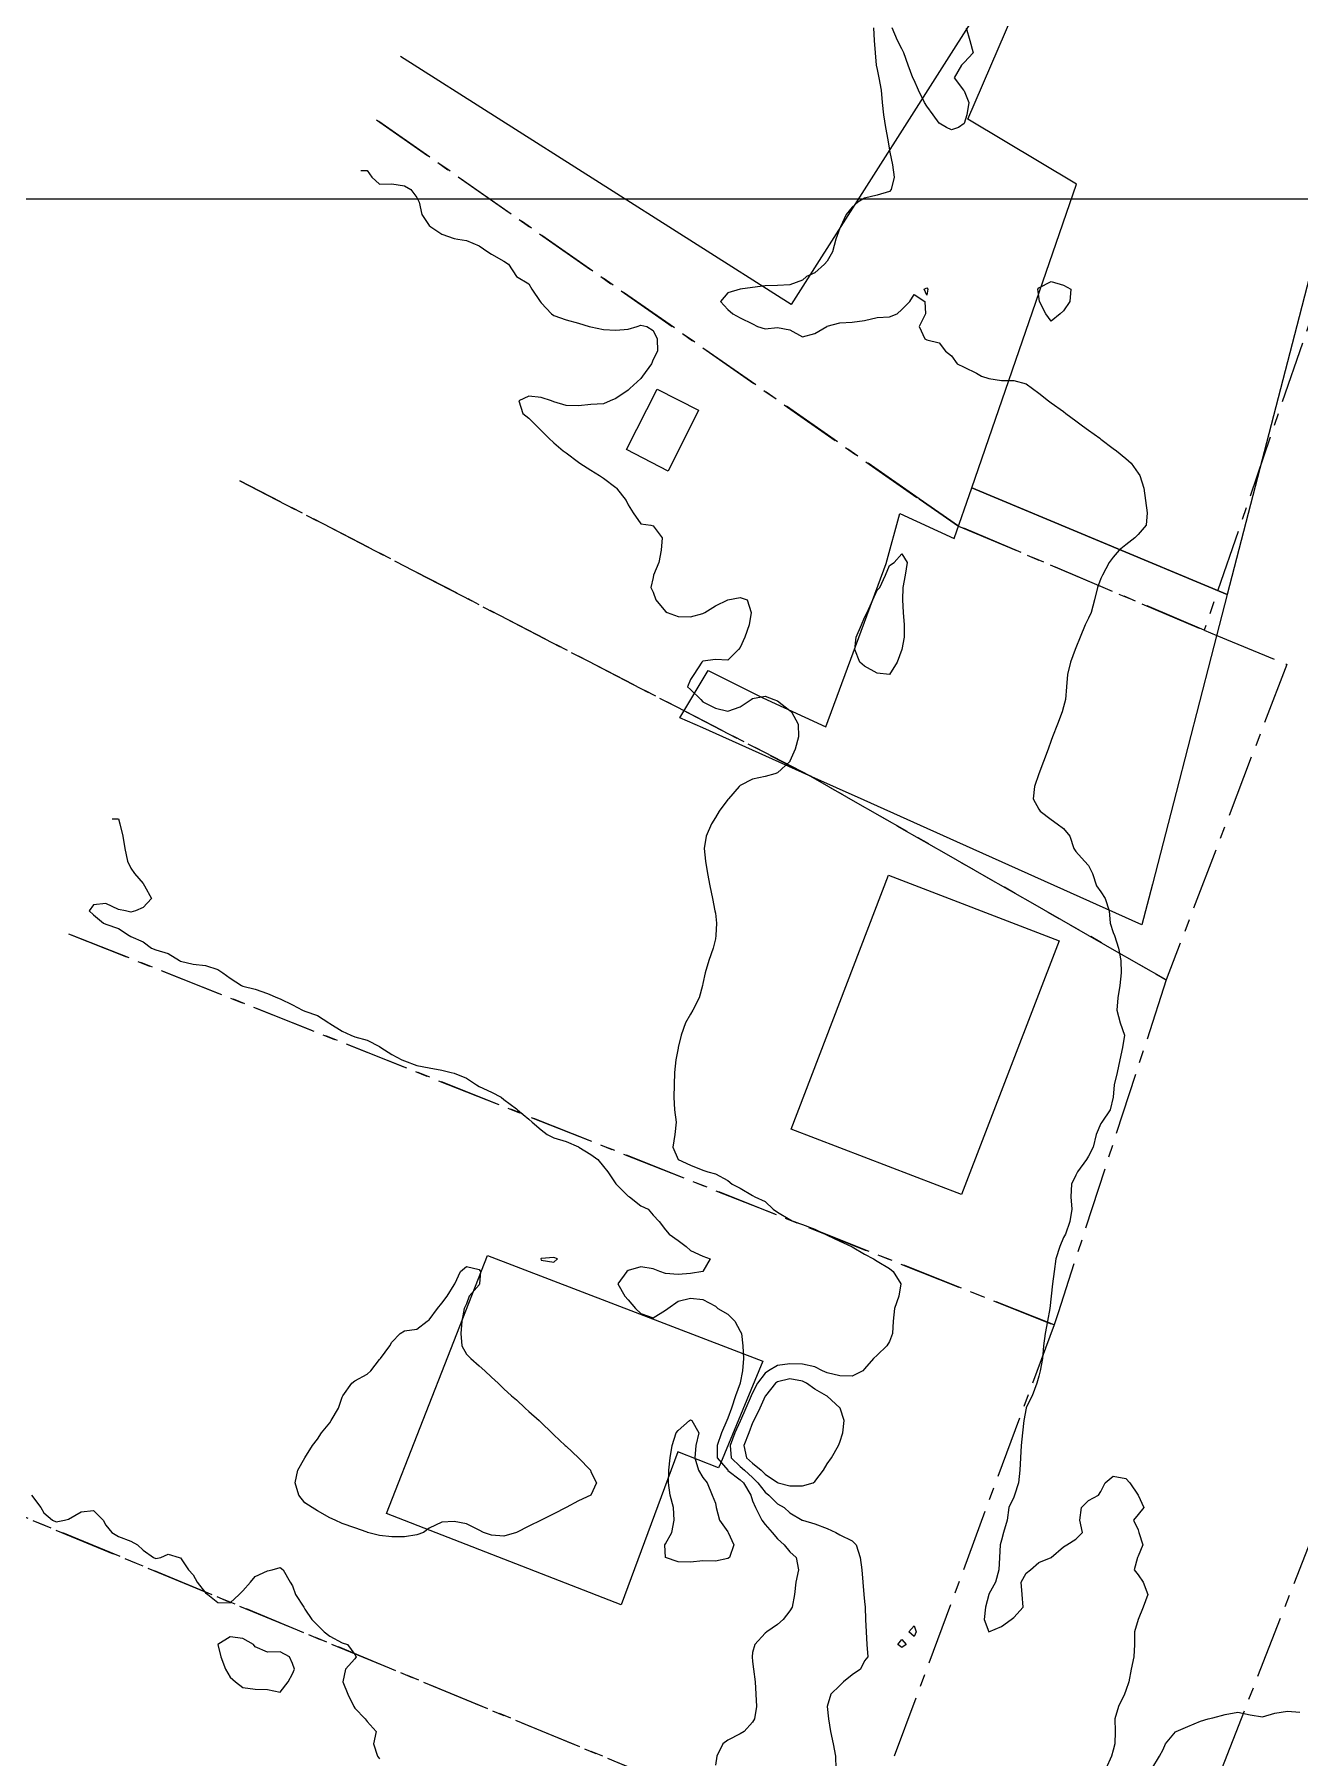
# Model space of a CAD drawing. Header units: centimetres. Extents: x 0 to 642158, y -847 to 649707.
# Drawn here: x 615795.4 to 615846.2, y 620224.7 to 620294 of the extents above; entities that cross this region are included whole.
import ezdxf

# ---------------------------------------------------------------- set-up
doc = ezdxf.new("R2010")
doc.units = ezdxf.units.CM
doc.header["$MEASUREMENT"] = 0
doc.linetypes.add('CENTERX2', pattern=[4, 2.5, -0.5, 0.5, -0.5])
doc.layers.add('MEV_grille', color=254, linetype='Continuous', lineweight=9)
doc.layers.add('WAL_topographie 0.5', color=253, linetype='Continuous', lineweight=20)
doc.layers.add('SPW_batiments', color=7, linetype='Continuous')
doc.layers.add('SPW_parcellaire cadastral', color=7, linetype='CENTERX2', lineweight=25, true_color=0xff0542)

# ---------------------------------------------------------------- blocks, each defined once
blk = doc.blocks.new('*U114')
at = {"layer": 'MEV_grille', "transparency": 33554687}
blk.add_lwpolyline([(-1338.461, 0), (1338.461, 0)], dxfattribs=at)
blk = doc.blocks.new('*U115')
at = {"layer": 'MEV_grille', "color": 0, "linetype": 'ByBlock', "lineweight": -2, "transparency": 16777216}
blk.add_blockref('*U114', (0, -2100), dxfattribs=at)

msp = doc.modelspace()

# ---------------------------------------------------------------- linework, layer by layer
at = {"layer": 'SPW_batiments'}
for points in [[(615815.52, 620307.456), (615833.858, 620295.802), (615825.801, 620283.123)], [(615848.272, 620288.505), (615846.748, 620284.659), (615846.224, 620282.631), (615843.334, 620271.462), (615833.059, 620275.753), (615837.269, 620287.972), (615832.898, 620290.579), (615838.708, 620304.053), (615839.103, 620304.969), (615840.036, 620303.295), (615842.19, 620302.251), (615842.656, 620302.025), (615851.531, 620296.731), (615848.272, 620288.505)], [(615825.801, 620283.123), (615810.093, 620293.106)], [(615822.072, 620278.878), (615820.855, 620276.428), (615819.172, 620277.294), (615820.405, 620279.728), (615822.072, 620278.878)], [(615822.244, 620266.1), (615821.322, 620266.513), (615822.468, 620268.41), (615824.66, 620267.309), (615827.19, 620266.14), (615829.617, 620272.716), (615830.164, 620274.721), (615832.356, 620273.715), (615833.059, 620275.753), (615843.334, 620271.462), (615842.69, 620268.973), (615841.274, 620263.501), (615840.324, 620259.826), (615839.899, 620258.184), (615832.46, 620261.52), (615828.73, 620263.192), (615826.512, 620264.186), (615822.244, 620266.1)], [(615836.579, 620257.542), (615832.641, 620247.343), (615825.798, 620249.97), (615829.713, 620260.177), (615836.579, 620257.542)], [(615824.659, 620240.637), (615822.954, 620236.53), (615822.877, 620236.345), (615821.243, 620236.994), (615818.961, 620230.844), (615809.527, 620234.51), (615813.592, 620244.893), (615824.659, 620240.637)]]:
    msp.add_lwpolyline(points, dxfattribs=at)
at = {"layer": 'SPW_parcellaire cadastral'}
for points in [[(615819.144, 620317.04), (615837.069, 620305.963), (615839.569, 620304.363), (615844.291, 620301.265), (615851.526, 620296.717), (615842.406, 620270.03)], [(615809.128, 620290.552), (615830.939, 620275.312), (615832.531, 620274.222), (615842.406, 620270.03), (615842.91, 620269.821), (615845.724, 620268.657), (615840.878, 620255.97), (615826.575, 620264.159), (615803.639, 620276.037)], [(615842.406, 620270.03), (615832.531, 620274.222), (615830.939, 620275.312), (615809.128, 620290.552)], [(615803.639, 620276.037), (615826.575, 620264.159), (615840.878, 620255.97), (615836.528, 620242.586), (615836.369, 620242.098), (615796.749, 620257.819)], [(615796.749, 620257.819), (615836.369, 620242.098), (615828.388, 620220.542), (615788.841, 620236.907)], [(615868.534, 620229.874), (615911.129, 620212.89), (615913.816, 620211.797), (615915.913, 620210.944), (615907.563, 620197.954), (615843.11, 620224.247), (615848.488, 620238.01), (615868.534, 620229.874)], [(615788.841, 620236.907), (615828.388, 620220.542), (615822.712, 620206.842)]]:
    msp.add_lwpolyline(points, dxfattribs=at)
at = {"layer": 'WAL_topographie 0.5'}
for points in [[(615829.104, 620294.25), (615829.134, 620293.75), (615829.172, 620293.25), (615829.219, 620292.75), (615829.25, 620292.583), (615829.319, 620292.25), (615829.412, 620291.75), (615829.458, 620291.25), (615829.507, 620290.75), (615829.592, 620290.25), (615829.681, 620289.75), (615829.75, 620289.334), (615829.765, 620289.25), (615829.879, 620288.75), (615829.94, 620288.25), (615829.825, 620287.75), (615829.75, 620287.667), (615829.25, 620287.528), (615828.75, 620287.408), (615828.479, 620287.25), (615828.25, 620287.039), (615828.016, 620286.75), (615827.779, 620286.25), (615827.75, 620286.197), (615827.593, 620285.75), (615827.46, 620285.25), (615827.25, 620284.878), (615827.144, 620284.75), (615826.75, 620284.401), (615826.417, 620284.25), (615826.25, 620284.102), (615825.75, 620283.917), (615825.25, 620283.899), (615824.75, 620283.877), (615824.25, 620283.817), (615823.75, 620283.75), (615823.75, 620283.75), (615823.25, 620283.599), (615822.962, 620283.25), (615823.25, 620282.931), (615823.452, 620282.75), (615823.75, 620282.599), (615824.25, 620282.348), (615824.45, 620282.25), (615824.75, 620282.155), (615825.25, 620282.203), (615825.75, 620282.111), (615826.25, 620281.83), (615826.75, 620281.962), (615827.237, 620282.25), (615827.25, 620282.259), (615827.75, 620282.395), (615828.25, 620282.417), (615828.75, 620282.483), (615829.25, 620282.609), (615829.75, 620282.629), (615830.058, 620282.75), (615830.25, 620282.929), (615830.571, 620283.25), (615830.75, 620283.528), (615831.167, 620283.25), (615831.205, 620282.75), (615830.95, 620282.25), (615831.175, 620281.75), (615831.25, 620281.712), (615831.75, 620281.592), (615832.01, 620281.25), (615832.25, 620281.068), (615832.478, 620280.75), (615832.75, 620280.61), (615833.25, 620280.369), (615833.455, 620280.25), (615833.75, 620280.156), (615834.25, 620280.069), (615834.75, 620280.07), (615835.25, 620279.942), (615835.496, 620279.75), (615835.75, 620279.569), (615836.149, 620279.25), (615836.25, 620279.178), (615836.75, 620278.822), (615836.842, 620278.75), (615837.25, 620278.449), (615837.515, 620278.25), (615837.75, 620278.08), (615838.204, 620277.75), (615838.25, 620277.716), (615838.75, 620277.343), (615838.879, 620277.25), (615839.25, 620276.94), (615839.471, 620276.75), (615839.75, 620276.346), (615839.819, 620276.25), (615839.973, 620275.75), (615840.038, 620275.25), (615840.113, 620274.75), (615840.067, 620274.25), (615839.75, 620273.875), (615839.616, 620273.75), (615839.25, 620273.467), (615838.989, 620273.25), (615838.75, 620272.966), (615838.587, 620272.75), (615838.31, 620272.25), (615838.25, 620272.107), (615838.114, 620271.75), (615837.991, 620271.25), (615837.854, 620270.75), (615837.75, 620270.511), (615837.625, 620270.25), (615837.413, 620269.75), (615837.25, 620269.329), (615837.22, 620269.25), (615837.023, 620268.75), (615836.908, 620268.25), (615836.871, 620267.75), (615836.825, 620267.25), (615836.75, 620266.95), (615836.694, 620266.75), (615836.5, 620266.25), (615836.306, 620265.75), (615836.25, 620265.6), (615836.125, 620265.25), (615835.941, 620264.75), (615835.75, 620264.25), (615835.75, 620264.25), (615835.58, 620263.75), (615835.522, 620263.25), (615835.75, 620262.83), (615835.803, 620262.75), (615836.25, 620262.423), (615836.493, 620262.25), (615836.75, 620262.052), (615836.996, 620261.75), (615837.157, 620261.25), (615837.25, 620261.132), (615837.589, 620260.75), (615837.75, 620260.565), (615837.913, 620260.25), (615838.076, 620259.75), (615838.25, 620259.518), (615838.429, 620259.25), (615838.578, 620258.75), (615838.624, 620258.25), (615838.75, 620257.882), (615838.793, 620257.75), (615838.961, 620257.25), (615839.047, 620256.75), (615839.066, 620256.25), (615839.011, 620255.75), (615838.936, 620255.25), (615838.897, 620254.75), (615839.021, 620254.25), (615839.194, 620253.75), (615839.125, 620253.25), (615839.01, 620252.75), (615838.899, 620252.25), (615838.791, 620251.75), (615838.75, 620251.25), (615838.75, 620251.25), (615838.62, 620250.75), (615838.287, 620250.25), (615838.25, 620250.197), (615838.067, 620249.75), (615837.934, 620249.25), (615837.75, 620248.877), (615837.675, 620248.75), (615837.311, 620248.25), (615837.25, 620248.122), (615837.064, 620247.75), (615837.046, 620247.25), (615837.076, 620246.75), (615837.008, 620246.25), (615836.823, 620245.75), (615836.75, 620245.61), (615836.597, 620245.25), (615836.442, 620244.75), (615836.372, 620244.25), (615836.308, 620243.75), (615836.25, 620243.25), (615836.25, 620243.25), (615836.194, 620242.75), (615836.104, 620242.25), (615836.011, 620241.75), (615835.95, 620241.25), (615835.897, 620240.75), (615835.806, 620240.25), (615835.75, 620240.041), (615835.68, 620239.75), (615835.485, 620239.25), (615835.25, 620238.771), (615835.243, 620238.75), (615835.153, 620238.25), (615835.093, 620237.75), (615835.047, 620237.25), (615835.012, 620236.75), (615834.995, 620236.25), (615834.944, 620235.75), (615834.774, 620235.25), (615834.75, 620235.171), (615834.555, 620234.75), (615834.487, 620234.25), (615834.333, 620233.75), (615834.25, 620233.442), (615834.202, 620233.25), (615834.178, 620232.75), (615834.147, 620232.25), (615834.016, 620231.75), (615833.75, 620231.269), (615833.744, 620231.25), (615833.61, 620230.75), (615833.563, 620230.25), (615833.75, 620229.75), (615834.25, 620229.972), (615834.65, 620230.25), (615834.75, 620230.331), (615835.132, 620230.75), (615835.083, 620231.25), (615835.04, 620231.75), (615835.25, 620232.113), (615835.417, 620232.25), (615835.75, 620232.536), (615836.25, 620232.75), (615836.25, 620232.75), (615836.75, 620233.178), (615836.875, 620233.25), (615837.25, 620233.475), (615837.512, 620233.75), (615837.399, 620234.25), (615837.476, 620234.75), (615837.75, 620235.033), (615838.156, 620235.25), (615838.25, 620235.4), (615838.425, 620235.75), (615838.75, 620236.01), (615839.25, 620235.924), (615839.41, 620235.75), (615839.75, 620235.25), (615839.75, 620235.25), (615839.977, 620234.75), (615839.75, 620234.472), (615839.568, 620234.25), (615839.75, 620233.85), (615839.778, 620233.75), (615839.933, 620233.25), (615839.75, 620232.792), (615839.724, 620232.75), (615839.595, 620232.25), (615839.75, 620232.045), (615839.953, 620231.75), (615840.139, 620231.25), (615839.952, 620230.75), (615839.75, 620230.25), (615839.75, 620230.25), (615839.597, 620229.75), (615839.603, 620229.25), (615839.578, 620228.75), (615839.466, 620228.25), (615839.369, 620227.75), (615839.25, 620227.393), (615839.197, 620227.25), (615838.962, 620226.75), (615838.813, 620226.25), (615838.827, 620225.75), (615838.809, 620225.25), (615838.75, 620225.001), (615838.676, 620224.75), (615838.445, 620224.25)], [(615832.835, 620294.25), (615832.975, 620293.75), (615833.119, 620293.25), (615832.75, 620292.864), (615832.641, 620292.75), (615832.35, 620292.25), (615832.727, 620291.75), (615832.75, 620291.719), (615832.947, 620291.25), (615832.862, 620290.75), (615832.75, 620290.404), (615832.527, 620290.25), (615832.25, 620290.15), (615832.042, 620290.25), (615831.75, 620290.425), (615831.509, 620290.75), (615831.25, 620291.1), (615831.162, 620291.25), (615830.921, 620291.75), (615830.75, 620292.15), (615830.696, 620292.25), (615830.5, 620292.75), (615830.324, 620293.25), (615830.25, 620293.417), (615830.076, 620293.75), (615829.858, 620294.25)], [(615808.5, 620288.513), (615808.75, 620288.513), (615808.942, 620288.25), (615809.25, 620287.964), (615809.75, 620287.981), (615810.25, 620287.905), (615810.507, 620287.75), (615810.75, 620287.435), (615810.839, 620287.25), (615810.944, 620286.75), (615811.25, 620286.309), (615811.317, 620286.25), (615811.75, 620285.954), (615812.25, 620285.782), (615812.4, 620285.75), (615812.75, 620285.697), (615813.25, 620285.484), (615813.605, 620285.25), (615813.75, 620285.148), (615814.25, 620284.875), (615814.44, 620284.75), (615814.75, 620284.25), (615814.75, 620284.25), (615815.25, 620283.964), (615815.375, 620283.75), (615815.706, 620283.25), (615815.75, 620283.192), (615816.161, 620282.75), (615816.25, 620282.681), (615816.75, 620282.519), (615817.25, 620282.381), (615817.679, 620282.25), (615817.75, 620282.231), (615818.25, 620282.125), (615818.75, 620282.096), (615819.25, 620282.142), (615819.613, 620282.25), (615819.75, 620282.293), (615820, 620282.25), (615820.25, 620282.083), (615820.408, 620281.75), (615820.429, 620281.25), (615820.25, 620280.917), (615820.181, 620280.75), (615819.826, 620280.25), (615819.75, 620280.15), (615819.315, 620279.75), (615819.25, 620279.69), (615818.75, 620279.346), (615818.523, 620279.25), (615818.25, 620279.135), (615817.75, 620279.107), (615817.25, 620279.05), (615816.75, 620279.073), (615816.25, 620279.218), (615816.163, 620279.25), (615815.75, 620279.394), (615815.25, 620279.439), (615814.847, 620279.25), (615815.01, 620278.75), (615815.25, 620278.552), (615815.561, 620278.25), (615815.75, 620278.064), (615816.05, 620277.75), (615816.25, 620277.567), (615816.638, 620277.25), (615816.75, 620277.166), (615817.25, 620276.788), (615817.303, 620276.75), (615817.75, 620276.466), (615818.098, 620276.25), (615818.25, 620276.147), (615818.75, 620275.773), (615818.774, 620275.75), (615819.167, 620275.25), (615819.25, 620275.077), (615819.44, 620274.75), (615819.75, 620274.307), (615820.15, 620274.25), (615820.25, 620274.231), (615820.618, 620273.75), (615820.572, 620273.25), (615820.478, 620272.75), (615820.266, 620272.25), (615820.25, 620272.156), (615820.157, 620271.75), (615820.25, 620271.559), (615820.359, 620271.25), (615820.75, 620270.781), (615820.816, 620270.75), (615821.25, 620270.583), (615821.75, 620270.571), (615822.25, 620270.705), (615822.333, 620270.75), (615822.75, 620271.007), (615823.25, 620271.25), (615823.25, 620271.25), (615823.75, 620271.342), (615824.025, 620271.25), (615824.193, 620270.75), (615824.11, 620270.25), (615823.934, 620269.75), (615823.75, 620269.341), (615823.68, 620269.25), (615823.25, 620268.827), (615822.75, 620268.859), (615822.25, 620268.789), (615822.209, 620268.75), (615821.884, 620268.25), (615821.75, 620268.05), (615821.625, 620267.75), (615821.75, 620267.646), (615822.161, 620267.25), (615822.25, 620267.15), (615822.75, 620266.893), (615823.25, 620266.779), (615823.75, 620266.954), (615824.189, 620267.25), (615824.25, 620267.282), (615824.75, 620267.385), (615825.1, 620267.25), (615825.25, 620267.196), (615825.75, 620266.803), (615825.806, 620266.75), (615826.078, 620266.25), (615826.091, 620265.75), (615825.956, 620265.25), (615825.75, 620264.765), (615825.742, 620264.75), (615825.25, 620264.292), (615825.139, 620264.25), (615824.75, 620264.146), (615824.25, 620264.038), (615823.75, 620263.79), (615823.714, 620263.75), (615823.273, 620263.25), (615823.25, 620263.226), (615822.901, 620262.75), (615822.75, 620262.495), (615822.599, 620262.25), (615822.382, 620261.75), (615822.302, 620261.25), (615822.35, 620260.75), (615822.431, 620260.25), (615822.528, 620259.75), (615822.629, 620259.25), (615822.736, 620258.75), (615822.75, 620258.65), (615822.798, 620258.25), (615822.775, 620257.75), (615822.75, 620257.616), (615822.658, 620257.25), (615822.489, 620256.75), (615822.346, 620256.25), (615822.25, 620255.829), (615822.23, 620255.75), (615822.093, 620255.25), (615821.85, 620254.75), (615821.75, 620254.592), (615821.556, 620254.25), (615821.382, 620253.75), (615821.256, 620253.25), (615821.25, 620253.225), (615821.158, 620252.75), (615821.11, 620252.25), (615821.09, 620251.75), (615821.083, 620251.25), (615821.109, 620250.75), (615821.172, 620250.25), (615821.125, 620249.75), (615821.036, 620249.25), (615821.25, 620248.75), (615821.25, 620248.75), (615821.75, 620248.515), (615822.25, 620248.313), (615822.442, 620248.25), (615822.75, 620248.165), (615823.25, 620247.909), (615823.432, 620247.75), (615823.75, 620247.591), (615824.25, 620247.303), (615824.339, 620247.25), (615824.75, 620247.059), (615825.069, 620246.75), (615825.25, 620246.634), (615825.75, 620246.333), (615825.895, 620246.25), (615826.25, 620246.136), (615826.75, 620245.953), (615827.16, 620245.75), (615827.25, 620245.705), (615827.75, 620245.458), (615828.222, 620245.25), (615828.25, 620245.234), (615828.75, 620244.943), (615829.105, 620244.75), (615829.25, 620244.657), (615829.75, 620244.363), (615829.895, 620244.25), (615830.205, 620243.75), (615830.127, 620243.25), (615829.95, 620242.75), (615829.904, 620242.25), (615829.872, 620241.75), (615829.75, 620241.432), (615829.648, 620241.25), (615829.25, 620240.877), (615829.107, 620240.75), (615828.75, 620240.333), (615828.679, 620240.25), (615828.25, 620240.036), (615827.75, 620240.049), (615827.25, 620240.167), (615827.055, 620240.25), (615826.75, 620240.405), (615826.25, 620240.524), (615825.75, 620240.537), (615825.25, 620240.462), (615824.884, 620240.25), (615824.75, 620240.158), (615824.448, 620239.75), (615824.25, 620239.37), (615824.193, 620239.25), (615823.973, 620238.75), (615823.758, 620238.25), (615823.75, 620238.231), (615823.538, 620237.75), (615823.34, 620237.25), (615823.381, 620236.75), (615823.75, 620236.401), (615823.924, 620236.25), (615824.25, 620235.955), (615824.46, 620235.75), (615824.75, 620235.371), (615824.904, 620235.25), (615825.25, 620234.906), (615825.511, 620234.75), (615825.75, 620234.545), (615826.241, 620234.25), (615826.25, 620234.244), (615826.75, 620234.103), (615827.25, 620233.909), (615827.588, 620233.75), (615827.75, 620233.652), (615828.25, 620233.417), (615828.418, 620233.25), (615828.576, 620232.75), (615828.635, 620232.25), (615828.676, 620231.75), (615828.724, 620231.25), (615828.75, 620230.977), (615828.769, 620230.75), (615828.782, 620230.25), (615828.808, 620229.75), (615828.846, 620229.25), (615828.875, 620228.75), (615828.75, 620228.589), (615828.583, 620228.25), (615828.25, 620228.029), (615827.902, 620227.75), (615827.75, 620227.598), (615827.397, 620227.25), (615827.25, 620226.75), (615827.299, 620226.25), (615827.383, 620225.75), (615827.493, 620225.25), (615827.583, 620224.75), (615827.591, 620224.25)], [(615831.295, 620283.75), (615831.25, 620283.5), (615831.15, 620283.75), (615831.25, 620283.806), (615831.295, 620283.75)], [(615836.616, 620282.75), (615836.25, 620282.461), (615836.039, 620282.75), (615835.788, 620283.25), (615835.75, 620283.45), (615835.712, 620283.75), (615835.75, 620283.8), (615836.25, 620284.057), (615836.75, 620283.906), (615837.042, 620283.75), (615837, 620283.25), (615836.75, 620282.875), (615836.616, 620282.75)], [(615829.75, 620268.25), (615829.75, 620268.25), (615829.75, 620268.25), (615829.25, 620268.303), (615828.75, 620268.583), (615828.564, 620268.75), (615828.362, 620269.25), (615828.415, 620269.75), (615828.624, 620270.25), (615828.75, 620270.541), (615828.852, 620270.75), (615829.078, 620271.25), (615829.25, 620271.636), (615829.359, 620271.75), (615829.586, 620272.25), (615829.75, 620272.633), (615829.934, 620272.75), (615830.25, 620273.103), (615830.457, 620272.75), (615830.385, 620272.25), (615830.294, 620271.75), (615830.276, 620271.25), (615830.303, 620270.75), (615830.335, 620270.25), (615830.335, 620269.75), (615830.25, 620269.25), (615830.25, 620269.25), (615830.066, 620268.75), (615829.75, 620268.25)], [(615798.5, 620262.45), (615798.75, 620262.45), (615798.813, 620262.25), (615798.926, 620261.75), (615799.008, 620261.25), (615799.114, 620260.75), (615799.25, 620260.469), (615799.396, 620260.25), (615799.75, 620259.845), (615799.806, 620259.75), (615800.076, 620259.25), (615799.75, 620258.875), (615799.438, 620258.75), (615799.25, 620258.7), (615799.036, 620258.75), (615798.75, 620258.798), (615798.25, 620259.036), (615797.75, 620258.985), (615797.58, 620258.75), (615797.75, 620258.587), (615798.152, 620258.25), (615798.25, 620258.211), (615798.75, 620258.033), (615799.179, 620257.75), (615799.25, 620257.718), (615799.75, 620257.496), (615800.079, 620257.25), (615800.25, 620257.179), (615800.75, 620257.025), (615801.213, 620256.75), (615801.25, 620256.73), (615801.75, 620256.596), (615802.25, 620256.554), (615802.75, 620256.387), (615802.944, 620256.25), (615803.25, 620256.042), (615803.693, 620255.75), (615803.75, 620255.717), (615804.25, 620255.604), (615804.75, 620255.428), (615805.144, 620255.25), (615805.25, 620255.214), (615805.75, 620254.963), (615806.146, 620254.75), (615806.25, 620254.711), (615806.75, 620254.54), (615807.208, 620254.25), (615807.25, 620254.213), (615807.75, 620253.902), (615808.093, 620253.75), (615808.25, 620253.682), (615808.75, 620253.543), (615809.25, 620253.29), (615809.297, 620253.25), (615809.75, 620252.966), (615810.15, 620252.75), (615810.25, 620252.709), (615810.75, 620252.531), (615811.25, 620252.43), (615811.75, 620252.337), (615812.129, 620252.25), (615812.25, 620252.226), (615812.75, 620252.02), (615813.143, 620251.75), (615813.25, 620251.683), (615813.75, 620251.462), (615814.142, 620251.25), (615814.25, 620251.163), (615814.75, 620250.788), (615814.795, 620250.75), (615815.25, 620250.376), (615815.379, 620250.25), (615815.75, 620249.943), (615815.983, 620249.75), (615816.25, 620249.62), (615816.75, 620249.467), (615817.25, 620249.254), (615817.256, 620249.25), (615817.75, 620248.95), (615818.024, 620248.75), (615818.25, 620248.463), (615818.431, 620248.25), (615818.75, 620247.766), (615818.767, 620247.75), (615819.25, 620247.275), (615819.303, 620247.25), (615819.75, 620246.891), (615820.044, 620246.75), (615820.25, 620246.516), (615820.492, 620246.25), (615820.75, 620245.923), (615820.9, 620245.75), (615821.25, 620245.494), (615821.573, 620245.25), (615821.75, 620245.083), (615822.25, 620244.855), (615822.536, 620244.75), (615822.25, 620244.25), (615822.25, 620244.25), (615821.75, 620244.167), (615821.25, 620244.122), (615820.75, 620244.159), (615820.515, 620244.25), (615820.25, 620244.355), (615819.75, 620244.436), (615819.25, 620244.278), (615819.188, 620244.25), (615818.836, 620243.75), (615819.108, 620243.25), (615819.25, 620243.106), (615819.538, 620242.75), (615819.75, 620242.556), (615820.25, 620242.377), (615820.75, 620242.691), (615820.839, 620242.75), (615821.25, 620243.057), (615821.75, 620243.168), (615822.25, 620243.112), (615822.75, 620242.855), (615822.851, 620242.75), (615823.25, 620242.522), (615823.538, 620242.25), (615823.75, 620241.841), (615823.795, 620241.75), (615823.858, 620241.25), (615823.888, 620240.75), (615823.845, 620240.25), (615823.75, 620239.771), (615823.745, 620239.75), (615823.563, 620239.25), (615823.396, 620238.75), (615823.25, 620238.34), (615823.213, 620238.25), (615822.998, 620237.75), (615822.822, 620237.25), (615822.828, 620236.75), (615823.247, 620236.25), (615823.25, 620236.247), (615823.75, 620235.869), (615823.881, 620235.75), (615824.172, 620235.25), (615824.25, 620235.018), (615824.364, 620234.75), (615824.614, 620234.25), (615824.75, 620234.074), (615825.036, 620233.75), (615825.25, 620233.5), (615825.52, 620233.25), (615825.75, 620232.97), (615825.998, 620232.75), (615826.096, 620232.25), (615825.983, 620231.75), (615825.937, 620231.25), (615825.845, 620230.75), (615825.75, 620230.596), (615825.481, 620230.25), (615825.25, 620230.051), (615824.815, 620229.75), (615824.75, 620229.698), (615824.338, 620229.25), (615824.25, 620228.925), (615824.224, 620228.75), (615824.25, 620228.556), (615824.284, 620228.25), (615824.346, 620227.75), (615824.379, 620227.25), (615824.4, 620226.75), (615824.325, 620226.25), (615824.25, 620226.123), (615823.909, 620225.75), (615823.75, 620225.647), (615823.25, 620225.398), (615823.054, 620225.25), (615822.814, 620224.75), (615822.75, 620224.393)], [(615816.25, 620244.613), (615816.4, 620244.75), (615816.25, 620244.806), (615815.75, 620244.77), (615815.731, 620244.75), (615815.75, 620244.704), (615816.25, 620244.613)], [(615814.75, 620233.75), (615814.75, 620233.75), (615814.25, 620233.603), (615813.75, 620233.644), (615813.432, 620233.75), (615813.25, 620233.845), (615812.75, 620234.096), (615812.25, 620234.186), (615811.75, 620234.165), (615811.25, 620233.926), (615811.018, 620233.75), (615810.75, 620233.653), (615810.25, 620233.576), (615809.75, 620233.581), (615809.25, 620233.626), (615808.769, 620233.75), (615808.75, 620233.757), (615808.25, 620233.93), (615807.75, 620234.117), (615807.464, 620234.25), (615807.25, 620234.34), (615806.75, 620234.617), (615806.536, 620234.75), (615806.25, 620234.941), (615806.005, 620235.25), (615805.852, 620235.75), (615805.965, 620236.25), (615806.25, 620236.75), (615806.25, 620236.75), (615806.552, 620237.25), (615806.75, 620237.5), (615806.92, 620237.75), (615807.25, 620238.162), (615807.304, 620238.25), (615807.595, 620238.75), (615807.75, 620239.192), (615807.778, 620239.25), (615808.138, 620239.75), (615808.25, 620239.852), (615808.75, 620240.121), (615808.898, 620240.25), (615809.25, 620240.702), (615809.288, 620240.75), (615809.659, 620241.25), (615809.75, 620241.4), (615810.084, 620241.75), (615810.25, 620241.863), (615810.75, 620241.926), (615811.164, 620242.25), (615811.25, 620242.304), (615811.581, 620242.75), (615811.75, 620242.973), (615811.967, 620243.25), (615812.25, 620243.709), (615812.28, 620243.75), (615812.507, 620244.25), (615812.75, 620244.44), (615813.25, 620244.325), (615813.305, 620244.25), (615813.273, 620243.75), (615813.25, 620243.707), (615812.855, 620243.25), (615812.75, 620242.939), (615812.645, 620242.75), (615812.552, 620242.25), (615812.524, 620241.75), (615812.553, 620241.25), (615812.75, 620240.925), (615812.921, 620240.75), (615813.25, 620240.456), (615813.487, 620240.25), (615813.75, 620239.994), (615814.013, 620239.75), (615814.25, 620239.525), (615814.556, 620239.25), (615814.75, 620239.079), (615815.105, 620238.75), (615815.25, 620238.613), (615815.664, 620238.25), (615815.75, 620238.167), (615816.179, 620237.75), (615816.25, 620237.674), (615816.717, 620237.25), (615816.75, 620237.214), (615817.25, 620236.75), (615817.25, 620236.75), (615817.725, 620236.25), (615817.75, 620236.194), (615817.972, 620235.75), (615817.75, 620235.25), (615817.75, 620235.25), (615817.25, 620235.023), (615816.75, 620234.75), (615816.75, 620234.75), (615816.25, 620234.5), (615815.75, 620234.25), (615815.75, 620234.25), (615815.25, 620234), (615814.75, 620233.75)], [(615826.25, 620235.619), (615826.683, 620235.75), (615826.75, 620235.803), (615827.1, 620236.25), (615827.25, 620236.513), (615827.414, 620236.75), (615827.697, 620237.25), (615827.75, 620237.375), (615827.875, 620237.75), (615827.927, 620238.25), (615827.768, 620238.75), (615827.75, 620238.768), (615827.25, 620239.225), (615827.225, 620239.25), (615826.75, 620239.509), (615826.421, 620239.75), (615826.25, 620239.831), (615825.75, 620239.926), (615825.25, 620239.811), (615825.171, 620239.75), (615824.763, 620239.25), (615824.75, 620239.23), (615824.533, 620238.75), (615824.293, 620238.25), (615824.25, 620238.163), (615824.091, 620237.75), (615823.894, 620237.25), (615824.002, 620236.75), (615824.25, 620236.541), (615824.591, 620236.25), (615824.75, 620236.095), (615825.25, 620235.758), (615825.279, 620235.75), (615825.75, 620235.622), (615826.25, 620235.619)], [(615823.316, 620232.75), (615823.25, 620232.701), (615822.75, 620232.597), (615822.25, 620232.603), (615821.75, 620232.558), (615821.25, 620232.572), (615820.75, 620232.75), (615820.75, 620232.75), (615820.715, 620233.25), (615820.75, 620233.297), (615820.996, 620233.75), (615821.092, 620234.25), (615821.061, 620234.75), (615820.927, 620235.25), (615820.862, 620235.75), (615820.88, 620236.25), (615820.935, 620236.75), (615821.011, 620237.25), (615821.176, 620237.75), (615821.25, 620237.852), (615821.711, 620238.25), (615821.75, 620238.276), (615821.807, 620238.25), (615822.088, 620237.75), (615821.971, 620237.25), (615821.925, 620236.75), (615822.076, 620236.25), (615822.25, 620235.96), (615822.415, 620235.75), (615822.622, 620235.25), (615822.75, 620234.927), (615822.779, 620234.75), (615822.918, 620234.25), (615823.25, 620233.775), (615823.264, 620233.75), (615823.49, 620233.25), (615823.316, 620232.75)], [(615795.261, 620235.25), (615795.626, 620234.75), (615795.75, 620234.54), (615796.104, 620234.25), (615796.25, 620234.178), (615796.583, 620234.25), (615796.75, 620234.288), (615797.25, 620234.579), (615797.75, 620234.627), (615798.139, 620234.25), (615798.25, 620234.044), (615798.483, 620233.75), (615798.75, 620233.586), (615799.25, 620233.401), (615799.52, 620233.25), (615799.75, 620233.038), (615800.161, 620232.75), (615800.25, 620232.699), (615800.458, 620232.75), (615800.75, 620232.88), (615801.188, 620232.75), (615801.25, 620232.735), (615801.567, 620232.25), (615801.75, 620232.044), (615801.915, 620231.75), (615802.25, 620231.327), (615802.343, 620231.25), (615802.75, 620230.94), (615803.25, 620230.917), (615803.603, 620231.25), (615803.75, 620231.406), (615804.056, 620231.75), (615804.25, 620231.976), (615804.75, 620232.203), (615804.932, 620232.25), (615805.25, 620232.347), (615805.375, 620232.25), (615805.655, 620231.75), (615805.75, 620231.598), (615805.873, 620231.25), (615806.199, 620230.75), (615806.25, 620230.667), (615806.523, 620230.25), (615806.75, 620230.023), (615807.028, 620229.75), (615807.25, 620229.574), (615807.75, 620229.317), (615807.957, 620229.25), (615808.25, 620228.845), (615808.309, 620228.75), (615808.25, 620228.663), (615807.885, 620228.25), (615807.767, 620227.75), (615807.976, 620227.25), (615808.215, 620226.75), (615808.25, 620226.691), (615808.667, 620226.25), (615808.75, 620226.143), (615809.116, 620225.75), (615809.011, 620225.25), (615809.163, 620224.75), (615809.25, 620224.65)], [(615805.25, 620227.325), (615805.577, 620227.75), (615805.75, 620228.071), (615805.828, 620228.25), (615805.75, 620228.477), (615805.63, 620228.75), (615805.25, 620228.948), (615804.75, 620228.933), (615804.25, 620229.155), (615804.181, 620229.25), (615803.75, 620229.49), (615803.25, 620229.559), (615802.75, 620229.25), (615802.875, 620228.75), (615803.053, 620228.25), (615803.25, 620227.938), (615803.455, 620227.75), (615803.75, 620227.518), (615804.25, 620227.453), (615804.75, 620227.442), (615805.25, 620227.325)], [(615830.826, 620229.75), (615830.75, 620229.561), (615830.528, 620229.75), (615830.75, 620230), (615830.826, 620229.75)], [(615830.42, 620229.25), (615830.25, 620229.127), (615830.09, 620229.25), (615830.25, 620229.452), (615830.42, 620229.25)], [(615840.298, 620224.25), (615840.613, 620224.75), (615840.75, 620225.023), (615840.852, 620225.25), (615841.25, 620225.737), (615841.283, 620225.75), (615841.75, 620225.95), (615842.25, 620226.167), (615842.568, 620226.25), (615842.75, 620226.294), (615843.25, 620226.425), (615843.75, 620226.522), (615844.25, 620226.417), (615844.75, 620226.34), (615845.25, 620226.478), (615845.75, 620226.558), (615846.25, 620226.529)]]:
    msp.add_lwpolyline(points, dxfattribs=at)

# ---------------------------------------------------------------- block references
at = {"layer": 'MEV_grille', "transparency": 33554687}
msp.add_blockref('*U115', (616669.481, 622387.381), dxfattribs=at)

doc.saveas('drawing.dxf')
